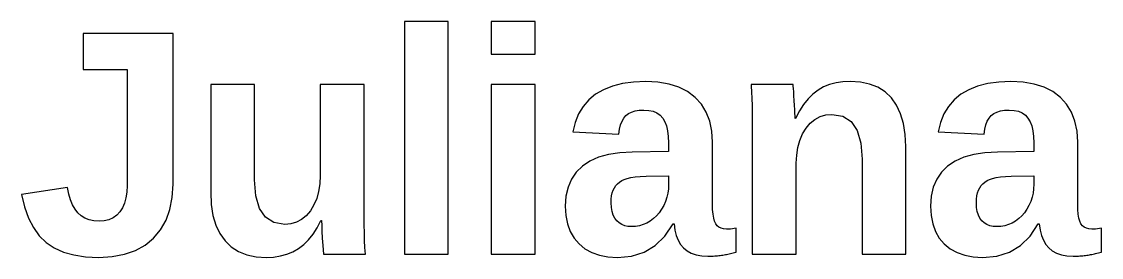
# Model space of a CAD drawing. Header units: metres. Extents: x 18 to 589, y 31 to 387.
# Drawn here: x 247.47 to 284.91, y 88.57 to 96.73 of the extents above; entities that cross this region are included whole.
import ezdxf

# ---------------------------------------------------------------- set-up
doc = ezdxf.new("R2010")
doc.units = ezdxf.units.M

msp = doc.modelspace()

# ---------------------------------------------------------------- linework, layer by layer
for p, q in [((262.268, 96.7287), (260.744, 96.7287)), ((260.744, 96.7287), (260.744, 88.678)), ((262.268, 88.678), (262.268, 96.7287)), ((265.283, 96.7287), (263.758, 96.7287)), ((263.758, 96.7287), (263.758, 95.6057)), ((265.283, 95.6057), (265.283, 96.7287)), ((252.725, 96.3218), (249.606, 96.3218)), ((249.606, 96.3218), (249.606, 95.0686)), ((252.725, 91.0975), (252.725, 96.3218)), ((263.758, 95.6057), (265.283, 95.6057)), ((249.606, 95.0686), (251.13, 95.0686)), ((251.13, 95.0686), (251.13, 91.0596)), ((255.553, 94.5478), (254.029, 94.5478)), ((254.029, 94.5478), (254.029, 90.8209)), ((255.553, 91.2549), (255.553, 94.5478)), ((259.351, 94.5478), (257.826, 94.5478)), ((257.826, 94.5478), (257.826, 91.4014)), ((259.351, 89.9909), (259.351, 94.5478)), ((265.283, 94.5478), (263.758, 94.5478)), ((263.758, 94.5478), (263.758, 88.678)), ((265.283, 88.678), (265.283, 94.5478)), ((267.646, 94.3733), (267.373, 94.2141)), ((267.957, 94.4971), (267.646, 94.3733)), ((268.304, 94.5856), (267.957, 94.4971)), ((268.689, 94.6386), (268.304, 94.5856)), ((269.111, 94.6563), (268.689, 94.6386)), ((269.536, 94.6344), (269.111, 94.6563)), ((269.919, 94.5686), (269.536, 94.6344)), ((270.262, 94.4591), (269.919, 94.5686)), ((270.564, 94.3056), (270.262, 94.4591)), ((274.218, 94.5478), (272.764, 94.5478)), ((272.764, 94.5478), (272.771, 94.4498)), ((272.771, 94.4498), (272.777, 94.3469)), ((272.777, 94.3469), (272.783, 94.2389)), ((274.225, 94.4928), (274.218, 94.5478)), ((274.233, 94.4103), (274.225, 94.4928)), ((274.242, 94.3001), (274.233, 94.4103)), ((275.086, 94.3579), (274.906, 94.2216)), ((275.28, 94.4673), (275.086, 94.3579)), ((275.488, 94.5524), (275.28, 94.4673)), ((275.711, 94.6131), (275.488, 94.5524)), ((275.947, 94.6496), (275.711, 94.6131)), ((276.198, 94.6617), (275.947, 94.6496)), ((276.554, 94.6387), (276.198, 94.6617)), ((276.875, 94.5697), (276.554, 94.6387)), ((277.162, 94.4547), (276.875, 94.5697)), ((277.414, 94.2937), (277.162, 94.4547)), ((280.309, 94.3733), (280.035, 94.2141)), ((280.619, 94.4971), (280.309, 94.3733)), ((280.967, 94.5856), (280.619, 94.4971)), ((281.352, 94.6386), (280.967, 94.5856)), ((281.774, 94.6563), (281.352, 94.6386)), ((282.198, 94.6344), (281.774, 94.6563)), ((282.582, 94.5686), (282.198, 94.6344)), ((282.925, 94.4591), (282.582, 94.5686)), ((283.227, 94.3056), (282.925, 94.4591)), ((267.137, 94.0207), (266.941, 93.7941)), ((267.373, 94.2141), (267.137, 94.0207)), ((270.826, 94.1084), (270.564, 94.3056)), ((271.042, 93.8708), (270.826, 94.1084)), ((272.783, 94.2389), (272.789, 94.1259)), ((272.789, 94.1259), (272.794, 94.008)), ((272.794, 94.008), (272.799, 93.8807)), ((274.251, 94.1624), (274.242, 94.3001)), ((274.262, 93.9972), (274.251, 94.1624)), ((274.271, 93.8293), (274.262, 93.9972)), ((274.738, 94.0559), (274.583, 93.8606)), ((274.906, 94.2216), (274.738, 94.0559)), ((277.631, 94.0867), (277.414, 94.2937)), ((277.81, 93.8354), (277.631, 94.0867)), ((279.8, 94.0207), (279.604, 93.7941)), ((280.035, 94.2141), (279.8, 94.0207)), ((283.488, 94.1084), (283.227, 94.3056)), ((283.705, 93.8708), (283.488, 94.1084)), ((266.941, 93.7941), (266.784, 93.5342)), ((268.513, 93.5457), (268.619, 93.5997)), ((268.619, 93.5997), (268.744, 93.6382)), ((268.744, 93.6382), (268.886, 93.6613)), ((268.886, 93.6613), (269.046, 93.669)), ((269.046, 93.669), (269.218, 93.6579)), ((269.218, 93.6579), (269.37, 93.6243)), ((269.37, 93.6243), (269.501, 93.5684)), ((271.211, 93.5963), (271.042, 93.8708)), ((271.331, 93.2849), (271.211, 93.5963)), ((272.799, 93.8807), (272.803, 93.7398)), ((272.803, 93.7398), (272.806, 93.5852)), ((274.279, 93.6839), (274.271, 93.8293)), ((274.284, 93.5607), (274.279, 93.6839)), ((274.44, 93.6358), (274.31, 93.3814)), ((274.583, 93.8606), (274.44, 93.6358)), ((277.95, 93.5416), (277.81, 93.8354)), ((279.604, 93.7941), (279.447, 93.5342)), ((281.176, 93.5457), (281.282, 93.5997)), ((281.282, 93.5997), (281.406, 93.6382)), ((281.406, 93.6382), (281.549, 93.6613)), ((281.549, 93.6613), (281.709, 93.669)), ((281.709, 93.669), (281.881, 93.6579)), ((281.881, 93.6579), (282.033, 93.6243)), ((282.033, 93.6243), (282.164, 93.5684)), ((283.874, 93.5963), (283.705, 93.8708)), ((283.994, 93.2849), (283.874, 93.5963)), ((266.667, 93.2412), (266.589, 92.9149)), ((266.784, 93.5342), (266.667, 93.2412)), ((268.241, 93.1545), (268.291, 93.282)), ((268.291, 93.282), (268.352, 93.3893)), ((268.352, 93.3893), (268.425, 93.4764)), ((268.425, 93.4764), (268.513, 93.5457)), ((269.501, 93.5684), (269.612, 93.4902)), ((269.612, 93.4902), (269.703, 93.3896)), ((269.703, 93.3896), (269.775, 93.266)), ((269.775, 93.266), (269.831, 93.1188)), ((271.404, 92.9366), (271.331, 93.2849)), ((272.806, 93.5852), (272.807, 93.417)), ((272.807, 93.417), (272.808, 93.235)), ((272.808, 93.235), (272.808, 88.678)), ((274.288, 93.4599), (274.284, 93.5607)), ((274.289, 93.3814), (274.288, 93.4599)), ((274.31, 93.3814), (274.289, 93.3814)), ((274.815, 93.2133), (274.977, 93.3462)), ((274.977, 93.3462), (275.155, 93.4411)), ((275.155, 93.4411), (275.351, 93.4981)), ((275.351, 93.4981), (275.564, 93.5171)), ((275.564, 93.5171), (275.941, 93.4553)), ((275.941, 93.4553), (276.234, 93.2697)), ((276.234, 93.2697), (276.443, 92.9605)), ((278.05, 93.2052), (277.95, 93.5416)), ((279.33, 93.2412), (279.251, 92.9149)), ((279.447, 93.5342), (279.33, 93.2412)), ((280.904, 93.1545), (280.953, 93.282)), ((280.953, 93.282), (281.014, 93.3893)), ((281.014, 93.3893), (281.088, 93.4764)), ((281.088, 93.4764), (281.176, 93.5457)), ((282.164, 93.5684), (282.275, 93.4902)), ((282.275, 93.4902), (282.365, 93.3896)), ((282.365, 93.3896), (282.438, 93.266)), ((282.438, 93.266), (282.494, 93.1188)), ((284.066, 92.9366), (283.994, 93.2849)), ((266.589, 92.9149), (268.178, 92.8389)), ((268.178, 92.8389), (268.204, 93.0068)), ((268.204, 93.0068), (268.241, 93.1545)), ((269.831, 93.1188), (269.871, 92.9479)), ((269.871, 92.9479), (269.895, 92.7534)), ((271.428, 92.5514), (271.404, 92.9366)), ((274.454, 92.6197), (274.549, 92.8418)), ((274.549, 92.8418), (274.671, 93.0424)), ((274.671, 93.0424), (274.815, 93.2133)), ((276.443, 92.9605), (276.569, 92.5276)), ((278.11, 92.8264), (278.05, 93.2052)), ((279.251, 92.9149), (280.841, 92.8389)), ((280.841, 92.8389), (280.866, 93.0068)), ((280.866, 93.0068), (280.904, 93.1545)), ((282.494, 93.1188), (282.534, 92.9479)), ((282.534, 92.9479), (282.558, 92.7534)), ((284.09, 92.5514), (284.066, 92.9366)), ((269.895, 92.7534), (269.903, 92.5352)), ((269.903, 92.5352), (269.903, 92.2368)), ((271.428, 90.414), (271.428, 92.5514)), ((274.386, 92.3761), (274.454, 92.6197)), ((276.569, 92.5276), (276.611, 91.9709)), ((278.13, 92.405), (278.11, 92.8264)), ((282.558, 92.7534), (282.566, 92.5352)), ((282.566, 92.5352), (282.566, 92.2368)), ((284.09, 90.414), (284.09, 92.5514)), ((267.822, 92.1318), (267.478, 92.0341)), ((268.209, 92.1921), (267.822, 92.1318)), ((268.639, 92.2151), (268.209, 92.1921)), ((269.903, 92.2368), (268.639, 92.2151)), ((274.332, 91.8245), (274.346, 92.111)), ((274.346, 92.111), (274.386, 92.3761)), ((278.13, 88.678), (278.13, 92.405)), ((280.485, 92.1318), (280.14, 92.0341)), ((280.872, 92.1921), (280.485, 92.1318)), ((281.302, 92.2151), (280.872, 92.1921)), ((282.566, 92.2368), (281.302, 92.2151)), ((266.917, 91.7268), (266.703, 91.5185)), ((267.176, 91.8991), (266.917, 91.7268)), ((267.478, 92.0341), (267.176, 91.8991)), ((274.332, 88.678), (274.332, 91.8245)), ((276.611, 91.9709), (276.611, 88.678)), ((279.58, 91.7268), (279.366, 91.5185)), ((279.839, 91.8991), (279.58, 91.7268)), ((280.14, 92.0341), (279.839, 91.8991)), ((257.826, 91.4014), (257.813, 91.1148)), ((266.703, 91.5185), (266.537, 91.2755)), ((268.596, 91.3326), (268.746, 91.356)), ((268.746, 91.356), (268.922, 91.3734)), ((268.922, 91.3734), (269.122, 91.385)), ((269.122, 91.385), (269.903, 91.3959)), ((269.903, 91.3959), (269.903, 91.0975)), ((279.366, 91.5185), (279.199, 91.2755)), ((281.258, 91.3326), (281.409, 91.356)), ((281.409, 91.356), (281.585, 91.3734)), ((281.585, 91.3734), (281.785, 91.385)), ((281.785, 91.385), (282.566, 91.3959)), ((282.566, 91.3959), (282.566, 91.0975)), ((249.063, 90.9836), (247.474, 90.7503)), ((249.109, 90.7593), (249.063, 90.9836)), ((251.13, 91.0596), (251.12, 90.8319)), ((252.698, 90.6412), (252.725, 91.0975)), ((255.595, 90.6982), (255.553, 91.2549)), ((257.813, 91.1148), (257.772, 90.8497)), ((266.418, 90.9977), (266.347, 90.6853)), ((266.537, 91.2755), (266.418, 90.9977)), ((267.987, 90.8948), (268.029, 90.9781)), ((268.029, 90.9781), (268.08, 91.0523)), ((268.08, 91.0523), (268.139, 91.1184)), ((268.139, 91.1184), (268.207, 91.1764)), ((268.207, 91.1764), (268.283, 91.2264)), ((268.283, 91.2264), (268.368, 91.2684)), ((268.368, 91.2684), (268.469, 91.3034)), ((268.469, 91.3034), (268.596, 91.3326)), ((269.903, 91.0975), (269.897, 90.9451)), ((279.081, 90.9977), (279.009, 90.6853)), ((279.199, 91.2755), (279.081, 90.9977)), ((280.65, 90.8948), (280.692, 90.9781)), ((280.692, 90.9781), (280.743, 91.0523)), ((280.743, 91.0523), (280.802, 91.1184)), ((280.802, 91.1184), (280.87, 91.1764)), ((280.87, 91.1764), (280.946, 91.2264)), ((280.946, 91.2264), (281.031, 91.2684)), ((281.031, 91.2684), (281.132, 91.3034)), ((281.132, 91.3034), (281.258, 91.3326)), ((282.566, 91.0975), (282.559, 90.9451)), ((247.474, 90.7503), (247.575, 90.3157)), ((249.168, 90.5596), (249.109, 90.7593)), ((251.09, 90.6264), (251.041, 90.443)), ((251.12, 90.8319), (251.09, 90.6264)), ((252.616, 90.2269), (252.698, 90.6412)), ((254.029, 90.8209), (254.049, 90.3996)), ((255.72, 90.2653), (255.595, 90.6982)), ((257.704, 90.6062), (257.609, 90.384)), ((257.772, 90.8497), (257.704, 90.6062)), ((266.347, 90.6853), (266.323, 90.3381)), ((267.917, 90.5824), (267.931, 90.6969)), ((267.931, 90.6969), (267.954, 90.8011)), ((267.954, 90.8011), (267.987, 90.8948)), ((269.843, 90.65), (269.796, 90.5073)), ((269.876, 90.7959), (269.843, 90.65)), ((269.897, 90.9451), (269.876, 90.7959)), ((279.009, 90.6853), (278.986, 90.3381)), ((280.58, 90.5824), (280.594, 90.6969)), ((280.594, 90.6969), (280.617, 90.8011)), ((280.617, 90.8011), (280.65, 90.8948)), ((282.505, 90.65), (282.458, 90.5073)), ((282.539, 90.7959), (282.505, 90.65)), ((282.559, 90.9451), (282.539, 90.7959)), ((247.575, 90.3157), (247.711, 89.9318)), ((249.241, 90.3844), (249.168, 90.5596)), ((249.327, 90.2336), (249.241, 90.3844)), ((249.427, 90.1074), (249.327, 90.2336)), ((250.972, 90.2818), (250.883, 90.1427)), ((251.041, 90.443), (250.972, 90.2818)), ((252.481, 89.8548), (252.616, 90.2269)), ((254.049, 90.3996), (254.109, 90.021)), ((255.928, 89.9561), (255.72, 90.2653)), ((257.609, 90.384), (257.487, 90.1834)), ((266.323, 90.3381), (266.342, 90.0168)), ((267.912, 90.4574), (267.917, 90.5824)), ((267.92, 90.2989), (267.912, 90.4574)), ((267.943, 90.1575), (267.92, 90.2989)), ((269.663, 90.2361), (269.58, 90.1162)), ((269.735, 90.3679), (269.663, 90.2361)), ((269.796, 90.5073), (269.735, 90.3679)), ((271.432, 90.2288), (271.428, 90.414)), ((271.446, 90.0681), (271.432, 90.2288)), ((278.986, 90.3381), (279.005, 90.0168)), ((280.575, 90.4574), (280.58, 90.5824)), ((280.583, 90.2989), (280.575, 90.4574)), ((280.606, 90.1575), (280.583, 90.2989)), ((282.326, 90.2361), (282.243, 90.1162)), ((282.398, 90.3679), (282.326, 90.2361)), ((282.458, 90.5073), (282.398, 90.3679)), ((284.095, 90.2288), (284.09, 90.414)), ((284.108, 90.0681), (284.095, 90.2288)), ((247.711, 89.9318), (247.881, 89.5987)), ((249.541, 90.0049), (249.427, 90.1074)), ((249.671, 89.9252), (249.541, 90.0049)), ((249.818, 89.8682), (249.671, 89.9252)), ((249.98, 89.834), (249.818, 89.8682)), ((250.504, 89.8738), (250.341, 89.8354)), ((250.649, 89.9379), (250.504, 89.8738)), ((250.775, 90.0275), (250.649, 89.9379)), ((250.883, 90.1427), (250.775, 90.0275)), ((252.291, 89.5247), (252.481, 89.8548)), ((254.109, 90.021), (254.209, 89.6852)), ((256.22, 89.7706), (255.928, 89.9561)), ((257.182, 89.8796), (257.003, 89.7847)), ((257.343, 90.0125), (257.182, 89.8796)), ((257.487, 90.1834), (257.343, 90.0125)), ((259.353, 89.6988), (259.351, 89.9909)), ((266.342, 90.0168), (266.399, 89.7257)), ((267.982, 90.0333), (267.943, 90.1575)), ((268.036, 89.9262), (267.982, 90.0333)), ((268.105, 89.8362), (268.036, 89.9262)), ((269.385, 89.9122), (269.271, 89.8281)), ((269.488, 90.0082), (269.385, 89.9122)), ((269.58, 90.1162), (269.488, 90.0082)), ((271.468, 89.9319), (271.446, 90.0681)), ((271.499, 89.8203), (271.468, 89.9319)), ((279.005, 90.0168), (279.062, 89.7257)), ((280.644, 90.0333), (280.606, 90.1575)), ((280.698, 89.9262), (280.644, 90.0333)), ((280.768, 89.8362), (280.698, 89.9262)), ((282.047, 89.9122), (281.934, 89.8281)), ((282.15, 90.0082), (282.047, 89.9122)), ((282.243, 90.1162), (282.15, 90.0082)), ((284.13, 89.9319), (284.108, 90.0681)), ((284.162, 89.8203), (284.13, 89.9319)), ((247.881, 89.5987), (248.085, 89.3164)), ((250.159, 89.8226), (249.98, 89.834)), ((250.341, 89.8354), (250.159, 89.8226)), ((252.047, 89.2368), (252.291, 89.5247)), ((254.209, 89.6852), (254.348, 89.3921)), ((256.595, 89.7087), (256.22, 89.7706)), ((256.808, 89.7277), (256.595, 89.7087)), ((257.003, 89.7847), (256.808, 89.7277)), ((257.579, 89.3687), (257.72, 89.592)), ((257.72, 89.592), (257.848, 89.8444)), ((257.848, 89.8444), (257.875, 89.8444)), ((257.875, 89.8444), (257.878, 89.6745)), ((257.878, 89.6745), (257.886, 89.4729)), ((257.886, 89.4729), (257.899, 89.2396)), ((259.358, 89.4215), (259.353, 89.6988)), ((266.399, 89.7257), (266.495, 89.4647)), ((268.187, 89.763), (268.105, 89.8362)), ((268.279, 89.706), (268.187, 89.763)), ((268.382, 89.6653), (268.279, 89.706)), ((268.495, 89.6409), (268.382, 89.6653)), ((268.618, 89.6328), (268.495, 89.6409)), ((268.758, 89.6406), (268.618, 89.6328)), ((268.894, 89.664), (268.758, 89.6406)), ((269.025, 89.7031), (268.894, 89.664)), ((269.151, 89.7578), (269.025, 89.7031)), ((269.271, 89.8281), (269.151, 89.7578)), ((269.779, 89.309), (270.061, 89.725)), ((270.061, 89.725), (270.093, 89.725)), ((270.093, 89.725), (270.124, 89.5165)), ((270.124, 89.5165), (270.172, 89.3292)), ((271.539, 89.7331), (271.499, 89.8203)), ((271.589, 89.6657), (271.539, 89.7331)), ((271.652, 89.6133), (271.589, 89.6657)), ((271.726, 89.5759), (271.652, 89.6133)), ((271.812, 89.5535), (271.726, 89.5759)), ((271.911, 89.546), (271.812, 89.5535)), ((271.98, 89.5473), (271.911, 89.546)), ((272.048, 89.5512), (271.98, 89.5473)), ((272.115, 89.5577), (272.048, 89.5512)), ((272.181, 89.5668), (272.115, 89.5577)), ((272.247, 89.5786), (272.181, 89.5668)), ((272.247, 88.7539), (272.247, 89.5786)), ((279.062, 89.7257), (279.157, 89.4647)), ((280.85, 89.763), (280.768, 89.8362)), ((280.942, 89.706), (280.85, 89.763)), ((281.045, 89.6653), (280.942, 89.706)), ((281.157, 89.6409), (281.045, 89.6653)), ((281.28, 89.6328), (281.157, 89.6409)), ((281.421, 89.6406), (281.28, 89.6328)), ((281.557, 89.664), (281.421, 89.6406)), ((281.688, 89.7031), (281.557, 89.664)), ((281.813, 89.7578), (281.688, 89.7031)), ((281.934, 89.8281), (281.813, 89.7578)), ((282.441, 89.309), (282.723, 89.725)), ((282.723, 89.725), (282.756, 89.725)), ((282.756, 89.725), (282.786, 89.5165)), ((282.786, 89.5165), (282.834, 89.3292)), ((284.202, 89.7331), (284.162, 89.8203)), ((284.252, 89.6657), (284.202, 89.7331)), ((284.315, 89.6133), (284.252, 89.6657)), ((284.389, 89.5759), (284.315, 89.6133)), ((284.475, 89.5535), (284.389, 89.5759)), ((284.573, 89.546), (284.475, 89.5535)), ((284.642, 89.5473), (284.573, 89.546)), ((284.71, 89.5512), (284.642, 89.5473)), ((284.778, 89.5577), (284.71, 89.5512)), ((284.844, 89.5668), (284.778, 89.5577)), ((284.91, 89.5786), (284.844, 89.5668)), ((284.91, 88.7539), (284.91, 89.5786)), ((248.085, 89.3164), (248.323, 89.0849)), ((251.754, 88.9966), (252.047, 89.2368)), ((254.348, 89.3921), (254.528, 89.1418)), ((254.528, 89.1418), (254.745, 88.9358)), ((257.256, 89.0093), (257.424, 89.1745)), ((257.424, 89.1745), (257.579, 89.3687)), ((257.899, 89.2396), (257.917, 88.9746)), ((259.366, 89.1589), (259.358, 89.4215)), ((259.379, 88.9111), (259.366, 89.1589)), ((266.495, 89.4647), (266.628, 89.234)), ((266.628, 89.234), (266.8, 89.0333)), ((269.444, 88.9855), (269.779, 89.309)), ((270.172, 89.3292), (270.237, 89.1632)), ((270.237, 89.1632), (270.321, 89.0184)), ((279.157, 89.4647), (279.291, 89.234)), ((279.291, 89.234), (279.463, 89.0333)), ((282.107, 88.9855), (282.441, 89.309)), ((282.834, 89.3292), (282.9, 89.1632)), ((282.9, 89.1632), (282.983, 89.0184)), ((248.323, 89.0849), (248.6, 88.8993)), ((248.6, 88.8993), (248.921, 88.755)), ((248.921, 88.755), (249.286, 88.652)), ((251.038, 88.6763), (251.418, 88.8097)), ((251.418, 88.8097), (251.754, 88.9966)), ((254.745, 88.9358), (254.997, 88.7755)), ((254.997, 88.7755), (255.283, 88.6611)), ((256.671, 88.6789), (256.88, 88.7639)), ((256.88, 88.7639), (257.075, 88.8733)), ((257.075, 88.8733), (257.256, 89.0093)), ((257.917, 88.9746), (257.94, 88.678)), ((259.394, 88.678), (259.379, 88.9111)), ((266.8, 89.0333), (267.006, 88.8664)), ((267.006, 88.8664), (267.242, 88.7365)), ((267.242, 88.7365), (267.508, 88.6437)), ((268.62, 88.6157), (269.058, 88.7544)), ((269.058, 88.7544), (269.444, 88.9855)), ((270.321, 89.0184), (270.421, 88.8949)), ((270.421, 88.8949), (270.543, 88.7934)), ((270.543, 88.7934), (270.689, 88.7144)), ((272.094, 88.7168), (272.143, 88.7288)), ((272.143, 88.7288), (272.194, 88.7411)), ((272.194, 88.7411), (272.247, 88.7539)), ((279.463, 89.0333), (279.669, 88.8664)), ((279.669, 88.8664), (279.905, 88.7365)), ((279.905, 88.7365), (280.171, 88.6437)), ((281.282, 88.6157), (281.721, 88.7544)), ((281.721, 88.7544), (282.107, 88.9855)), ((282.983, 89.0184), (283.084, 88.8949)), ((283.084, 88.8949), (283.206, 88.7934)), ((283.206, 88.7934), (283.351, 88.7144)), ((284.757, 88.7168), (284.805, 88.7288)), ((284.805, 88.7288), (284.856, 88.7411)), ((284.856, 88.7411), (284.91, 88.7539)), ((249.286, 88.652), (249.695, 88.5901)), ((249.695, 88.5901), (250.148, 88.5695)), ((250.148, 88.5695), (250.615, 88.5962)), ((250.615, 88.5962), (251.038, 88.6763)), ((255.283, 88.6611), (255.604, 88.5924)), ((255.604, 88.5924), (255.96, 88.5695)), ((255.96, 88.5695), (256.211, 88.5817)), ((256.211, 88.5817), (256.448, 88.6181)), ((256.448, 88.6181), (256.671, 88.6789)), ((257.94, 88.678), (259.394, 88.678)), ((260.744, 88.678), (262.268, 88.678)), ((263.758, 88.678), (265.283, 88.678)), ((267.508, 88.6437), (267.804, 88.5881)), ((267.804, 88.5881), (268.129, 88.5695)), ((268.129, 88.5695), (268.62, 88.6157)), ((270.689, 88.7144), (270.859, 88.658)), ((270.859, 88.658), (271.053, 88.6242)), ((271.053, 88.6242), (271.27, 88.6129)), ((271.27, 88.6129), (271.334, 88.6133)), ((271.334, 88.6133), (271.394, 88.6146)), ((271.394, 88.6146), (271.451, 88.6168)), ((271.451, 88.6168), (271.505, 88.6198)), ((271.505, 88.6198), (271.555, 88.6238)), ((271.555, 88.6238), (271.604, 88.6283)), ((271.604, 88.6283), (271.651, 88.6333)), ((271.651, 88.6333), (271.697, 88.6387)), ((271.697, 88.6387), (271.742, 88.6446)), ((271.742, 88.6446), (271.786, 88.6509)), ((271.786, 88.6509), (271.829, 88.6578)), ((271.829, 88.6578), (271.873, 88.6656)), ((271.873, 88.6656), (271.916, 88.6743)), ((271.916, 88.6743), (271.959, 88.6838)), ((271.959, 88.6838), (272.003, 88.6942)), ((272.003, 88.6942), (272.047, 88.7053)), ((272.047, 88.7053), (272.094, 88.7168)), ((272.808, 88.678), (274.332, 88.678)), ((276.611, 88.678), (278.13, 88.678)), ((280.171, 88.6437), (280.466, 88.5881)), ((280.466, 88.5881), (280.792, 88.5695)), ((280.792, 88.5695), (281.282, 88.6157)), ((283.351, 88.7144), (283.521, 88.658)), ((283.521, 88.658), (283.715, 88.6242)), ((283.715, 88.6242), (283.933, 88.6129)), ((283.933, 88.6129), (283.997, 88.6133)), ((283.997, 88.6133), (284.057, 88.6146)), ((284.057, 88.6146), (284.114, 88.6168)), ((284.114, 88.6168), (284.167, 88.6198)), ((284.167, 88.6198), (284.218, 88.6238)), ((284.218, 88.6238), (284.266, 88.6283)), ((284.266, 88.6283), (284.313, 88.6333)), ((284.313, 88.6333), (284.36, 88.6387)), ((284.36, 88.6387), (284.405, 88.6446)), ((284.405, 88.6446), (284.449, 88.6509)), ((284.449, 88.6509), (284.492, 88.6578)), ((284.492, 88.6578), (284.535, 88.6656)), ((284.535, 88.6656), (284.579, 88.6743)), ((284.579, 88.6743), (284.622, 88.6838)), ((284.622, 88.6838), (284.665, 88.6942)), ((284.665, 88.6942), (284.71, 88.7053)), ((284.71, 88.7053), (284.757, 88.7168))]:
    msp.add_line(p, q)

doc.saveas('drawing.dxf')
